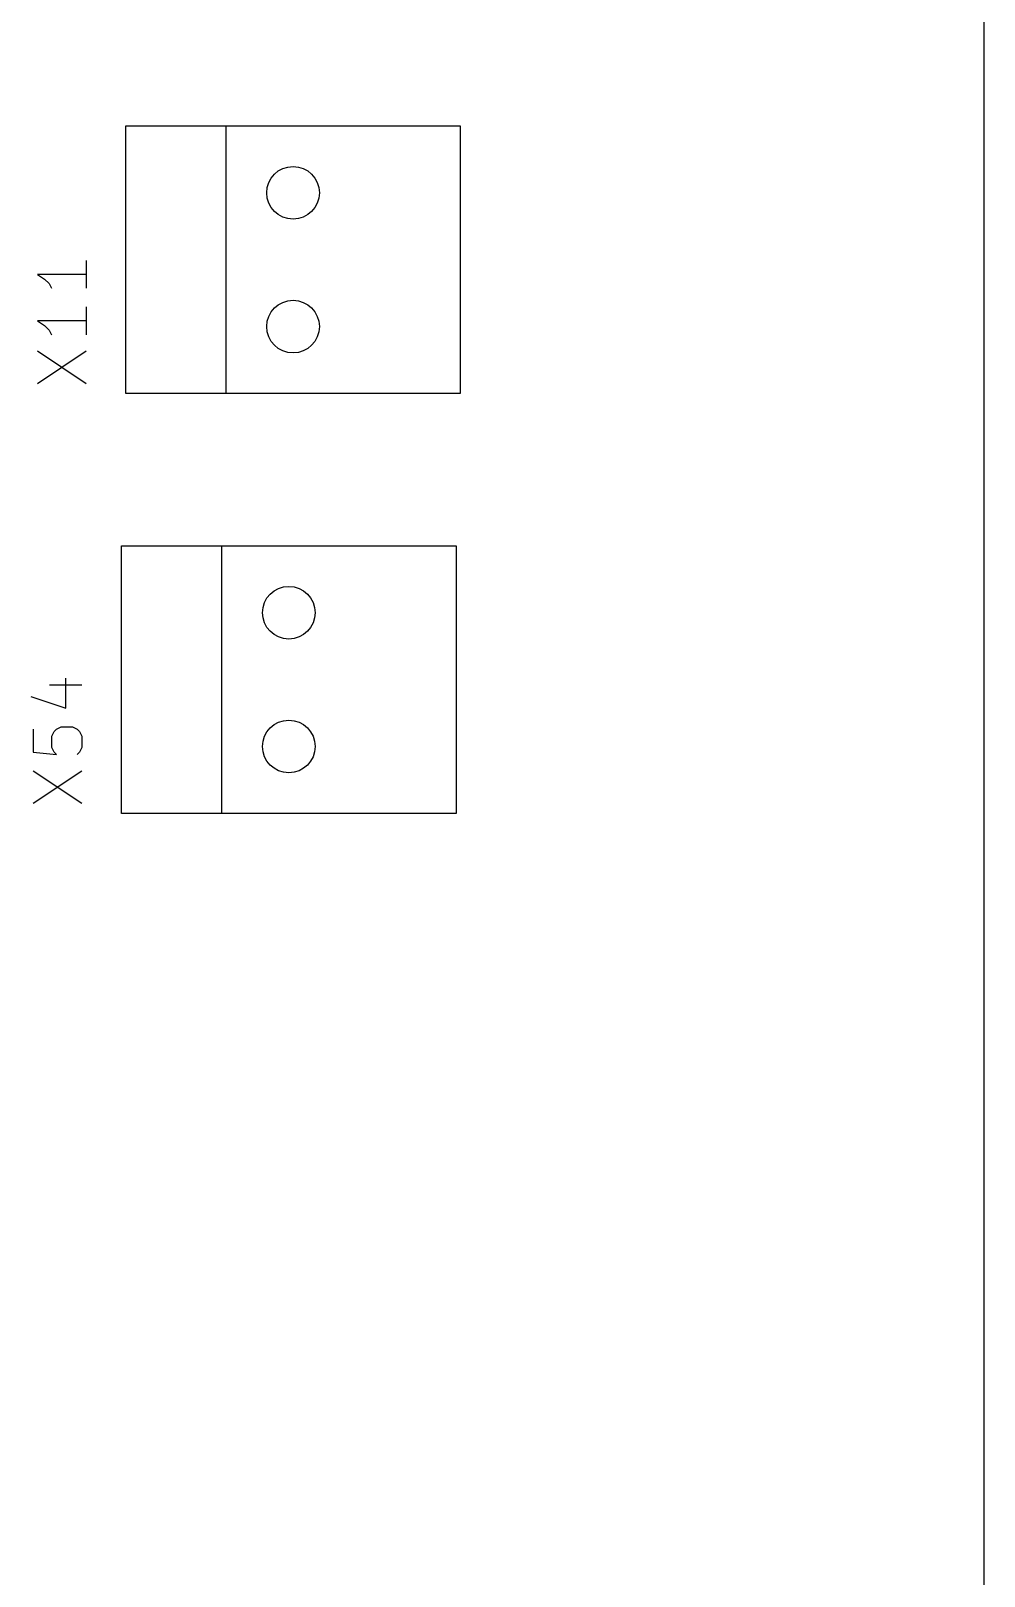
# Model space of a CAD drawing. Header units: millimetres. Extents: x -1 to 260, y -56 to 300.
# Drawn here: x 241.9 to 260, y 82.48 to 111.81 of the extents above; entities that cross this region are included whole.
import ezdxf

# ---------------------------------------------------------------- set-up
doc = ezdxf.new("R2010")
doc.units = ezdxf.units.MM
for name, color, linetype, true_color in [('Edge.Cuts', 254, 'CONTINUOUS', 0xd0d2cd), ('F.Fab', 9, 'CONTINUOUS', 0xafafaf), ('F.Silkscreen', 41, 'CONTINUOUS', 0xf2eda1)]:
    doc.layers.add(name, color=color, linetype=linetype, true_color=true_color)

msp = doc.modelspace()

# ---------------------------------------------------------------- linework, layer by layer
at = {"layer": 'Edge.Cuts', "linetype": 'CONTINUOUS'}
msp.add_line((260, 0), (260, 300), dxfattribs=at)
at = {"layer": 'Edge.Cuts'}
for centre in [(246.88, 108.74), (246.88, 106.2), (246.8, 100.77), (246.8, 98.23)]:
    msp.add_circle(centre, 0.5, dxfattribs=at)
at = {"layer": 'F.Fab'}
for centre in [(246.88, 108.74), (246.88, 106.2), (246.8, 100.77), (246.8, 98.23)]:
    msp.add_circle(centre, 0.5, dxfattribs=at)
at = {"layer": 'F.Silkscreen', "linetype": 'CONTINUOUS'}
for p, q in [((243.705, 110.01), (245.61, 110.01)), ((243.705, 104.93), (243.705, 110.01)), ((245.61, 110.01), (250.055, 110.01)), ((245.61, 104.93), (245.61, 110.01)), ((250.055, 110.01), (250.055, 104.93)), ((242.952096, 107.455649), (242.952096, 106.927329)), ((242.952096, 107.191489), (242.027536, 107.191489)), ((242.027536, 107.191489), (242.159616, 107.103436)), ((242.159616, 107.103436), (242.24767, 107.015383)), ((242.24767, 107.015383), (242.291696, 106.927329)), ((242.952096, 106.575116), (242.952096, 106.046796)), ((242.952096, 106.310956), (242.027536, 106.310956)), ((242.027536, 106.310956), (242.159616, 106.222903)), ((242.159616, 106.222903), (242.24767, 106.13485)), ((242.24767, 106.13485), (242.291696, 106.046796)), ((242.027536, 105.122237), (242.952096, 105.73861)), ((242.027536, 105.73861), (242.952096, 105.122237)), ((245.61, 104.93), (243.705, 104.93)), ((250.055, 104.93), (245.61, 104.93)), ((243.625, 102.04), (245.53, 102.04)), ((243.625, 96.96), (243.625, 102.04)), ((245.53, 102.04), (249.975, 102.04)), ((245.53, 96.96), (245.53, 102.04)), ((249.975, 102.04), (249.975, 96.96)), ((242.56391, 98.957329), (242.56391, 99.529676)), ((241.90351, 99.177463), (242.56391, 98.957329)), ((242.255723, 99.397596), (242.872096, 99.397596)), ((241.947536, 98.56109), (241.947536, 98.120823)), ((242.343776, 98.517063), (242.387803, 98.56109)), ((242.387803, 98.56109), (242.475856, 98.605116)), ((242.475856, 98.605116), (242.69599, 98.605116)), ((242.69599, 98.605116), (242.784043, 98.56109)), ((242.784043, 98.56109), (242.82807, 98.517063)), ((242.29975, 98.42901), (242.343776, 98.517063)), ((242.29975, 98.208876), (242.29975, 98.42901)), ((242.82807, 98.517063), (242.872096, 98.42901)), ((242.872096, 98.42901), (242.872096, 98.208876)), ((241.947536, 98.120823), (242.387803, 98.076796)), ((242.343776, 98.120823), (242.29975, 98.208876)), ((242.387803, 98.076796), (242.343776, 98.120823)), ((242.82807, 98.120823), (242.784043, 98.076796)), ((242.872096, 98.208876), (242.82807, 98.120823)), ((241.947536, 97.152237), (242.872096, 97.76861)), ((241.947536, 97.76861), (242.872096, 97.152237)), ((245.53, 96.96), (243.625, 96.96)), ((249.975, 96.96), (245.53, 96.96))]:
    msp.add_line(p, q, dxfattribs=at)
at = {"layer": 'F.Silkscreen'}
for centre in [(246.88, 108.74), (246.88, 106.2), (246.8, 100.77), (246.8, 98.23)]:
    msp.add_circle(centre, 0.5, dxfattribs=at)

doc.saveas('drawing.dxf')
